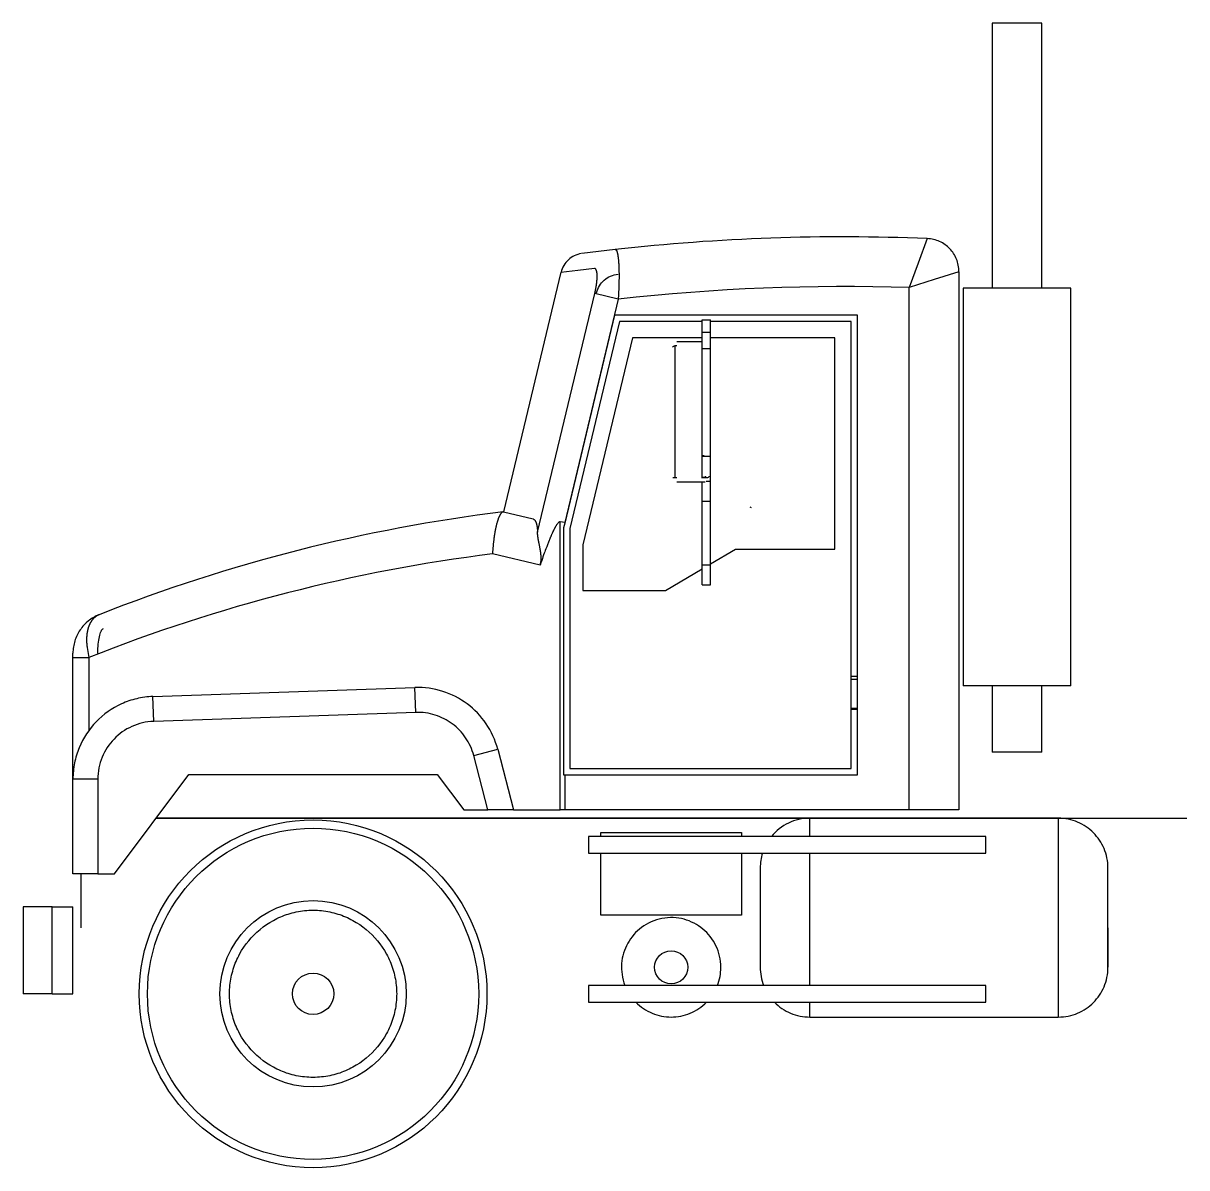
# Model space of a CAD drawing. Extents: x -150 to -9, y -41 to 97.
import ezdxf

# ---------------------------------------------------------------- set-up
doc = ezdxf.new("R2010")
doc.units = 0
doc.layers.add('DV1_DEFAULT', color=7, linetype='CONTINUOUS')
doc.layers.add('MACK_GRANITE_265', color=7, linetype='CONTINUOUS')

# ---------------------------------------------------------------- blocks, each defined once
blk = doc.blocks.new('GROUP1')
at = {"layer": 'MACK_GRANITE_265', "color": 7, "linetype": 'CONTINUOUS'}
for points in [[(-32.642, 97.0326), (-32.642, 65.0326)], [(-26.642, 65.0326), (-26.642, 97.0326)], [(-84.7001, 66.9721), (-91.6416, 38.0326)], [(-36.642, 67.0359), (-36.642, 2.0326)], [(-42.642, 2.0326), (-42.642, 65.1074)], [(-36.142, 65.0326), (-36.142, 17.0326)], [(-23.142, 17.0326), (-23.142, 65.0326)], [(-78.2333, 61.7826), (-84.2569, 36.6842)], [(-77.642, 61.0326), (-83.642, 36.0326)], [(-48.892, 61.7826), (-78.2333, 61.7826)], [(-67.642, 61.0326), (-77.642, 61.0326)], [(-67.642, 61.2359), (-66.642, 61.2359)], [(-67.642, 59.7359), (-67.642, 61.2359)], [(-66.642, 59.7359), (-66.642, 61.2359)], [(-49.642, 61.0326), (-66.642, 61.0326)], [(-49.642, 7.0326), (-49.642, 61.0326)], [(-48.892, 6.2826), (-48.892, 61.7826)], [(-76.0652, 59.0326), (-82.0652, 34.0326)], [(-67.642, 59.0326), (-76.0652, 59.0326)], [(-67.642, 59.7359), (-66.642, 59.7359)], [(-67.642, 57.7409), (-67.642, 59.7359)], [(-66.642, 57.7409), (-66.642, 59.7359)], [(-51.642, 59.0326), (-66.642, 59.0326)], [(-51.642, 33.5326), (-51.642, 59.0326)], [(-67.642, 58.6228), (-67.7472, 58.6228)], [(-67.642, 57.7409), (-66.642, 57.7409)], [(-67.642, 44.7409), (-67.642, 57.7409)], [(-66.642, 44.7409), (-66.642, 57.7409)], [(-67.642, 44.7409), (-66.642, 44.7409)], [(-67.642, 42.1129), (-67.642, 44.7409)], [(-66.642, 41.7409), (-66.642, 44.7409)], [(-67.294, 41.6228), (-67.7472, 41.6228)], [(-67.642, 39.3264), (-67.642, 41.6228)], [(-67.086, 42.1228), (-67.5359, 42.1228)], [(-67.1577, 41.7409), (-66.642, 41.7409)], [(-67.0827, 42.122), (-67.086, 42.1228)], [(-66.642, 39.3264), (-66.642, 41.7409)], [(-91.6416, 38.0326), (-88.0722, 37.1764)], [(-67.642, 39.3264), (-66.642, 39.3264)], [(-67.642, 31.6503), (-67.642, 39.3264)], [(-66.642, 31.6503), (-66.642, 39.3264)], [(-83.642, 36.0326), (-83.642, 7.0326)], [(-82.0652, 34.0326), (-82.0652, 28.5326)], [(-87.2241, 31.6006), (-92.9718, 32.958)], [(-66.642, 31.7518), (-63.642, 33.5326)], [(-63.642, 33.5326), (-51.642, 33.5326)], [(-72.0652, 28.5326), (-67.642, 31.1582)], [(-67.642, 31.6503), (-66.642, 31.6503)], [(-67.642, 29.2359), (-67.642, 31.6503)], [(-66.642, 29.2359), (-66.642, 31.6503)], [(-82.0652, 28.5326), (-72.0652, 28.5326)], [(-67.642, 29.2359), (-66.642, 29.2359)], [(-49.642, 18.1826), (-48.892, 18.1826)], [(-48.892, 17.8076), (-49.6416, 17.8076)], [(-32.642, 17.0326), (-32.642, 9.0326)], [(-26.642, 9.0326), (-26.642, 17.0326)], [(-133.9842, 15.7309), (-102.3542, 16.815)], [(-133.8814, 12.7327), (-133.9842, 15.7309)], [(-102.2515, 13.8168), (-102.3542, 16.815)], [(-48.892, 14.1826), (-49.642, 14.1826)], [(-49.6416, 14.3076), (-48.892, 14.3076)], [(-102.2515, 13.8168), (-133.8814, 12.7327)], [(-95.2409, 8.5976), (-92.3392, 9.359)], [(-93.5182, 2.0326), (-95.2409, 8.5976)], [(-92.3392, 9.359), (-90.4166, 2.0326)], [(-83.642, 7.0326), (-49.642, 7.0326)], [(-140.6416, 5.7368), (-143.6416, 5.7368)], [(-143.6416, -5.6674), (-143.6416, 5.7368)], [(-140.6416, 5.7368), (-140.6416, -5.6674)], [(-138.6416, -5.6674), (-129.6416, 6.3326)], [(-129.6416, 6.3326), (-99.6416, 6.3326)], [(-99.6416, 6.3326), (-96.4166, 2.0326)], [(-84.2569, 6.2826), (-48.892, 6.2826)], [(-96.4166, 2.0326), (-93.5182, 2.0326)], [(-90.4166, 2.0326), (-93.5182, 2.0326)], [(-36.642, 2.0326), (-42.642, 2.0326)], [(-54.642, 1.0326), (-133.6166, 1.0326)], [(-24.642, 1.0326), (-54.642, 1.0326)], [(-54.642, -1.1674), (-54.642, 1.0326)], [(-24.642, 1.0326), (-24.642, -22.9674)], [(-33.3916, -1.1674), (-81.3916, -1.1674)], [(-81.3916, -1.1674), (-81.3916, -3.1674)], [(-33.3916, -3.1674), (-33.3916, -1.1674)], [(-81.3916, -3.1674), (-33.3916, -3.1674)], [(-54.642, -19.1674), (-54.642, -3.1674)], [(-60.642, -4.9674), (-60.642, -16.9674)], [(-18.642, -16.9674), (-18.642, -4.9674)], [(-140.6416, -5.6674), (-143.6416, -5.6674)], [(-142.6416, -12.2174), (-142.6416, -5.6674)], [(-140.6416, -5.6674), (-138.6416, -5.6674)], [(-149.6416, -9.6674), (-149.6416, -20.1674)], [(-18.6416, -12.2174), (-18.6416, -16.9674)], [(-33.3916, -19.1674), (-81.3916, -19.1674)], [(-81.3916, -19.1674), (-81.3916, -21.1674)], [(-33.3916, -21.1674), (-33.3916, -19.1674)], [(-81.3916, -21.1674), (-33.3916, -21.1674)], [(-54.642, -22.9674), (-54.642, -21.1674)], [(-54.642, -22.9674), (-24.642, -22.9674)], [(-24.642, -22.9674), (-24.6416, -22.9674)]]:
    blk.add_lwpolyline(points, dxfattribs=at)
blk = doc.blocks.new('GROUP2')
at = {"layer": 'MACK_GRANITE_265', "color": 7, "linetype": 'CONTINUOUS'}
for points in [[(-26.642, 97.0326), (-32.642, 97.0326)], [(-23.142, 65.0326), (-36.142, 65.0326)], [(-87.5353, 35.5691), (-80.6223, 64.3896)], [(-77.7939, 63.7112), (-84.2569, 36.7666)], [(-77.7939, 63.7112), (-80.6223, 64.3896)], [(-70.9168, 42.1228), (-70.9168, 58.1228)], [(-70.7055, 58.6228), (-67.7472, 58.6228)], [(-67.5359, 42.2518), (-67.5359, 42.1228)], [(-67.7472, 41.6228), (-70.7055, 41.6228)], [(-91.6812, 38.0277), (-91.6416, 38.0326)], [(-84.8112, 2.0326), (-84.8112, 36.8322)], [(-84.2569, 36.7666), (-84.8112, 36.8322)], [(-84.2569, 36.6842), (-84.392, 36.1213)], [(-84.2569, 36.7666), (-84.2569, 36.6842)], [(-84.392, 36.1213), (-84.392, 6.2826)], [(-141.9277, 21.6417), (-141.7231, 20.4508)], [(-143.6416, 20.4508), (-143.6416, 20.96)], [(-143.6416, 20.4508), (-141.7231, 20.4508)], [(-143.6416, 5.7368), (-143.6416, 20.4508)], [(-141.7231, 20.4508), (-141.7231, 11.6266)], [(-23.142, 17.0326), (-36.142, 17.0326)], [(-26.642, 9.0326), (-32.642, 9.0326)], [(-84.392, 6.2826), (-84.2569, 6.2826)], [(-84.2569, 6.2826), (-84.2569, 2.0326)], [(-90.4166, 2.0326), (-84.8112, 2.0326)], [(-84.2569, 2.0326), (-84.8112, 2.0326)], [(-42.642, 2.0326), (-84.2569, 2.0326)], [(-79.8916, -1.1674), (-79.8916, -0.6674)], [(-79.8916, -0.6674), (-62.8916, -0.6674)], [(-62.8916, -0.6674), (-62.8916, -1.1674)], [(-79.8916, -10.6674), (-79.8916, -3.1674)], [(-62.8916, -3.1674), (-62.8916, -10.6674)], [(-146.1416, -9.6674), (-149.6416, -9.6674)], [(-146.1416, -9.6674), (-143.6416, -9.6674)], [(-146.1416, -20.1674), (-146.1416, -9.6674)], [(-143.6416, -20.1674), (-143.6416, -9.6674)], [(-62.8916, -10.6674), (-79.8916, -10.6674)], [(-146.1416, -20.1674), (-149.6416, -20.1674)], [(-146.1416, -20.1674), (-143.6416, -20.1674)]]:
    blk.add_lwpolyline(points, dxfattribs=at)
blk = doc.blocks.new('GROUP3')
at = {"layer": 'MACK_GRANITE_265', "color": 7, "linetype": 'CONTINUOUS'}
for points in [[(-40.4807, 71.0326), (-41.6592, 71.0783), (-42.8378, 71.1183), (-44.0166, 71.1528), (-45.1953, 71.1816), (-46.3742, 71.2048), (-47.553, 71.2223), (-48.7319, 71.2343), (-49.9108, 71.2406), (-51.0896, 71.2414), (-52.2684, 71.2365), (-53.4471, 71.2259), (-54.6257, 71.2098), (-55.8042, 71.1881), (-56.9825, 71.1607), (-58.1607, 71.1277), (-59.3387, 71.0892), (-60.5165, 71.045), (-61.6942, 70.9952), (-62.8715, 70.9397), (-64.0486, 70.8787), (-65.2255, 70.8121), (-66.402, 70.7398), (-67.5782, 70.662), (-68.7541, 70.5785), (-69.9296, 70.4895), (-71.1047, 70.3948), (-72.2794, 70.2945), (-73.4537, 70.1887), (-74.6276, 70.0772), (-75.801, 69.9601), (-76.9739, 69.8374), (-78.1463, 69.7091)], [(-40.4807, 71.0328), (-41.5701, 68.0734), (-42.6419, 65.1076)], [(-36.642, 67.0359), (-36.6468, 67.2359), (-36.6613, 67.4335), (-36.6853, 67.6284), (-36.7185, 67.8204), (-36.7608, 68.0091), (-36.8118, 68.1945), (-36.8715, 68.3761), (-36.9395, 68.5539), (-37.0156, 68.7276), (-37.0996, 68.8969), (-37.1913, 69.0615), (-37.2904, 69.2213), (-37.3966, 69.3761), (-37.5099, 69.5255), (-37.6299, 69.6693), (-37.7565, 69.8073), (-37.8893, 69.9393), (-38.0282, 70.065), (-38.1729, 70.1842), (-38.3232, 70.2967), (-38.4789, 70.4021), (-38.6397, 70.5004), (-38.8055, 70.5911), (-38.9759, 70.6742), (-39.1508, 70.7493), (-39.3299, 70.8162), (-39.5131, 70.8747), (-39.7, 70.9245), (-39.8904, 70.9655), (-40.0842, 70.9973), (-40.281, 71.0198), (-40.4807, 71.0326)], [(-82.2466, 69.219), (-82.4682, 69.1766), (-82.6838, 69.1182), (-82.8927, 69.0445), (-83.0942, 68.956), (-83.2876, 68.8534), (-83.4723, 68.7373), (-83.6476, 68.6083), (-83.8128, 68.467), (-83.9673, 68.314), (-84.1104, 68.15), (-84.2414, 67.9756), (-84.3597, 67.7913), (-84.4645, 67.5979), (-84.5553, 67.3958), (-84.6313, 67.1858), (-84.692, 66.9685)], [(-78.1463, 69.7091), (-80.1566, 69.4785), (-82.1647, 69.23)], [(-78.1463, 69.7091), (-78.1346, 69.7097), (-78.123, 69.7087), (-78.1115, 69.7062), (-78.1001, 69.7021), (-78.0888, 69.6966), (-78.0777, 69.6895), (-78.0667, 69.6809), (-78.0557, 69.6708), (-78.0449, 69.6592), (-78.0343, 69.646), (-78.0237, 69.6314), (-78.0132, 69.6153), (-78.0029, 69.5977), (-77.9927, 69.5786), (-77.9826, 69.5579), (-77.9726, 69.5358), (-77.9627, 69.5121), (-77.953, 69.4869), (-77.9434, 69.4601), (-77.9339, 69.4318), (-77.9245, 69.402), (-77.9153, 69.3707), (-77.9062, 69.3379), (-77.8974, 69.3037), (-77.8886, 69.2682), (-77.8801, 69.2313), (-77.8718, 69.1931), (-77.8636, 69.1535), (-77.8556, 69.1125), (-77.8477, 69.0702), (-77.8401, 69.0265), (-77.8326, 68.9815), (-77.8253, 68.9351), (-77.8181, 68.8873), (-77.8112, 68.8382), (-77.8044, 68.7877), (-77.7978, 68.7358), (-77.7913, 68.6826), (-77.785, 68.6279), (-77.779, 68.5718), (-77.773, 68.5144), (-77.7673, 68.4557), (-77.7618, 68.3959), (-77.7565, 68.3348), (-77.7514, 68.2727), (-77.7466, 68.2095), (-77.7419, 68.1453), (-77.7374, 68.08), (-77.7332, 68.0136), (-77.7291, 67.9463), (-77.7253, 67.8779), (-77.7217, 67.8085), (-77.7183, 67.738), (-77.7151, 67.6665), (-77.7121, 67.594), (-77.7093, 67.5204), (-77.7067, 67.4457), (-77.7044, 67.3701), (-77.7022, 67.2934), (-77.7003, 67.2156), (-77.6986, 67.1368), (-77.6971, 67.0569), (-77.6958, 66.9761), (-77.6947, 66.8946), (-77.6939, 66.8123), (-77.6933, 66.7294), (-77.6929, 66.6459), (-77.6927, 66.5618), (-77.6928, 66.4772), (-77.693, 66.3919), (-77.6935, 66.306), (-77.6942, 66.2196), (-77.6951, 66.1325), (-77.6962, 66.0449), (-77.6976, 65.9567), (-77.6992, 65.8678), (-77.7009, 65.7784), (-77.7029, 65.6884), (-77.7052, 65.5977), (-77.7076, 65.5065), (-77.7103, 65.4147), (-77.7131, 65.3222), (-77.7162, 65.2292), (-77.7196, 65.1358), (-77.7231, 65.042), (-77.7268, 64.948), (-77.7308, 64.8539), (-77.7349, 64.7596), (-77.7393, 64.6652), (-77.7438, 64.5705), (-77.7486, 64.4757), (-77.7535, 64.3808), (-77.7587, 64.2856), (-77.764, 64.1903), (-77.7696, 64.0949), (-77.7754, 63.9992), (-77.7813, 63.9034), (-77.7875, 63.8074), (-77.7939, 63.7112)], [(-80.658, 67.4094), (-82.6823, 67.1904), (-84.7045, 66.9536)], [(-80.6223, 64.3896), (-80.6109, 64.4376), (-80.5997, 64.4856), (-80.5887, 64.5334), (-80.5779, 64.5812), (-80.5673, 64.6289), (-80.5569, 64.6765), (-80.5467, 64.724), (-80.5368, 64.7715), (-80.527, 64.8189), (-80.5175, 64.8662), (-80.5081, 64.9134), (-80.499, 64.9605), (-80.4901, 65.0076), (-80.4814, 65.0546), (-80.4729, 65.1015), (-80.4646, 65.1483), (-80.4566, 65.1951), (-80.4487, 65.2418), (-80.4411, 65.2883), (-80.4337, 65.3348), (-80.4265, 65.3812), (-80.4196, 65.4274), (-80.4129, 65.4732), (-80.4065, 65.5187), (-80.4003, 65.5638), (-80.3944, 65.6086), (-80.3888, 65.653), (-80.3835, 65.6971), (-80.3783, 65.7408), (-80.3735, 65.7842), (-80.3689, 65.8272), (-80.3646, 65.8699), (-80.3605, 65.9122), (-80.3567, 65.9542), (-80.3532, 65.9958), (-80.3499, 66.0371), (-80.3469, 66.078), (-80.3441, 66.1185), (-80.3416, 66.1587), (-80.3394, 66.1986), (-80.3375, 66.2381), (-80.3358, 66.2771), (-80.3344, 66.3157), (-80.3333, 66.3536), (-80.3324, 66.391), (-80.3318, 66.4277), (-80.3316, 66.4638), (-80.3315, 66.4994), (-80.3318, 66.5343), (-80.3323, 66.5686), (-80.3331, 66.6024), (-80.3342, 66.6355), (-80.3355, 66.6681), (-80.3371, 66.7), (-80.339, 66.7314), (-80.3411, 66.7622), (-80.3435, 66.7923), (-80.3462, 66.8219), (-80.3492, 66.8509), (-80.3524, 66.8792), (-80.3559, 66.907), (-80.3596, 66.9341), (-80.3637, 66.9605), (-80.3679, 66.9861), (-80.3725, 67.0109), (-80.3772, 67.035), (-80.3822, 67.0584), (-80.3875, 67.081), (-80.3929, 67.1028), (-80.3987, 67.124), (-80.4046, 67.1443), (-80.4108, 67.164), (-80.4172, 67.1829), (-80.4239, 67.201), (-80.4308, 67.2185), (-80.4379, 67.2352), (-80.4453, 67.2512), (-80.4529, 67.2664), (-80.4607, 67.2809), (-80.4687, 67.2947), (-80.477, 67.3077), (-80.4855, 67.3199), (-80.4942, 67.3314), (-80.5031, 67.3421), (-80.5122, 67.3519), (-80.5215, 67.361), (-80.5309, 67.3693), (-80.5405, 67.3768), (-80.5503, 67.3836), (-80.5603, 67.3896), (-80.5704, 67.3948), (-80.5808, 67.3993), (-80.5913, 67.403), (-80.602, 67.406), (-80.6128, 67.4082), (-80.6239, 67.4096), (-80.6351, 67.4103), (-80.6465, 67.4102), (-80.6581, 67.4093)], [(-80.4097, 64.4943), (-80.3449, 64.7189), (-80.264, 64.9349), (-80.1675, 65.1416), (-80.0561, 65.3386), (-79.9306, 65.5252), (-79.7915, 65.7008), (-79.6396, 65.865), (-79.4756, 66.017), (-79.3001, 66.1563), (-79.1137, 66.2824), (-78.9172, 66.3947), (-78.7112, 66.4926), (-78.4964, 66.5755), (-78.2735, 66.6428), (-78.0431, 66.694), (-77.8059, 66.7285)], [(-36.6413, 67.0361), (-39.6422, 66.0747), (-42.6413, 65.1076)], [(-42.642, 65.1074), (-44.8425, 65.1705), (-47.0432, 65.2136), (-49.2439, 65.2366), (-51.4445, 65.2395), (-53.645, 65.2224), (-55.845, 65.1852), (-58.0445, 65.1279), (-60.2434, 65.0506), (-62.4414, 64.9533), (-64.6386, 64.8359), (-66.8346, 64.6985), (-69.0295, 64.5411), (-71.2229, 64.3636), (-73.4149, 64.1662), (-75.6053, 63.9487), (-77.7938, 63.7112)], [(-71.2055, 57.912), (-71.2028, 57.9334), (-71.1951, 57.9543), (-71.1826, 57.9744), (-71.1656, 57.9938), (-71.1192, 58.0296), (-71.0579, 58.0608), (-70.9838, 58.0867), (-70.899, 58.1062), (-70.8054, 58.1185), (-70.7053, 58.1228)], [(-67.7471, 58.1228), (-67.6877, 58.1214), (-67.6293, 58.1169)], [(-67.4208, 44.8047), (-67.4964, 44.7942), (-67.5726, 44.7846)], [(-67.2472, 42.334), (-67.2498, 42.3125), (-67.2575, 42.2917), (-67.2699, 42.2715), (-67.2868, 42.2521), (-67.3332, 42.2163), (-67.3945, 42.185), (-67.4686, 42.1591), (-67.5535, 42.1395), (-67.647, 42.1272), (-67.7472, 42.1228)], [(-66.794, 42.3333), (-66.7968, 42.3119), (-66.8046, 42.291), (-66.8171, 42.2709), (-66.8342, 42.2516), (-66.8806, 42.2159), (-66.9419, 42.1847), (-67.0159, 42.1589), (-67.1006, 42.1395), (-67.194, 42.1271), (-67.294, 42.1228)], [(-70.7057, 42.1228), (-70.8059, 42.1228), (-70.8995, 42.1228), (-70.9844, 42.1228), (-71.0585, 42.1228), (-71.1197, 42.1228), (-71.166, 42.1228), (-71.1829, 42.1228), (-71.1953, 42.1228), (-71.2029, 42.1228), (-71.2055, 42.1228), (-71.2055, 42.1228), (-71.2055, 42.1228)], [(-91.6811, 38.0277), (-93.248, 37.829), (-94.813, 37.6179), (-96.3759, 37.3944), (-97.9366, 37.1586), (-99.4952, 36.9104), (-101.0514, 36.6499), (-102.6053, 36.3771), (-104.1568, 36.092), (-105.7058, 35.7946), (-107.2522, 35.485), (-108.796, 35.1631), (-110.3371, 34.8291), (-111.8753, 34.4828), (-113.4107, 34.1244), (-114.9432, 33.7538), (-116.4726, 33.3711), (-117.999, 32.9762), (-119.5222, 32.5693), (-121.0422, 32.1502), (-122.5589, 31.7191), (-124.0722, 31.276), (-125.582, 30.8208), (-127.0883, 30.3537), (-128.5911, 29.8745), (-130.0901, 29.3834), (-131.5854, 28.8803), (-133.077, 28.3653), (-134.5646, 27.8384), (-136.0482, 27.2996), (-137.5278, 26.7489), (-139.0034, 26.1863), (-140.4747, 25.6119)], [(-91.6812, 38.0277), (-91.6979, 38.025), (-91.7147, 38.0211), (-91.7315, 38.0159), (-91.7484, 38.0094), (-91.7652, 38.0017), (-91.782, 37.9928), (-91.7989, 37.9826), (-91.8158, 37.9712), (-91.8327, 37.9586), (-91.8496, 37.9448), (-91.8665, 37.9297), (-91.8835, 37.9135), (-91.9004, 37.896), (-91.9174, 37.8773), (-91.9344, 37.8574), (-91.9514, 37.8363), (-91.9684, 37.814), (-91.9854, 37.7904), (-92.0025, 37.7656), (-92.0195, 37.7395), (-92.0366, 37.7122), (-92.0536, 37.6837), (-92.0706, 37.6541), (-92.0875, 37.6233), (-92.1044, 37.5915), (-92.1211, 37.5586), (-92.1378, 37.5246), (-92.1544, 37.4896), (-92.1709, 37.4535), (-92.1874, 37.4164), (-92.2038, 37.3781), (-92.2201, 37.3388), (-92.2363, 37.2985), (-92.2525, 37.2571), (-92.2685, 37.2146), (-92.2845, 37.1711), (-92.3005, 37.1265), (-92.3163, 37.0808), (-92.3321, 37.0341), (-92.3478, 36.9862), (-92.3635, 36.9374), (-92.379, 36.8875), (-92.3944, 36.8366), (-92.4097, 36.7847), (-92.4249, 36.7321), (-92.4399, 36.6786), (-92.4547, 36.6244), (-92.4694, 36.5693), (-92.4839, 36.5134), (-92.4983, 36.4568), (-92.5125, 36.3994), (-92.5265, 36.3411), (-92.5404, 36.2821), (-92.5542, 36.2224), (-92.5678, 36.1618), (-92.5812, 36.1004), (-92.5945, 36.0383), (-92.6077, 35.9754), (-92.6206, 35.9116), (-92.6335, 35.8471), (-92.6461, 35.7818), (-92.6586, 35.7157), (-92.671, 35.6488), (-92.6832, 35.5813), (-92.6952, 35.513), (-92.707, 35.4442), (-92.7185, 35.375), (-92.7299, 35.3053), (-92.741, 35.2352), (-92.7519, 35.1647), (-92.7626, 35.0938), (-92.7731, 35.0224), (-92.7834, 34.9506), (-92.7934, 34.8783), (-92.8033, 34.8056), (-92.8129, 34.7325), (-92.8223, 34.659), (-92.8315, 34.585), (-92.8405, 34.5106), (-92.8493, 34.4357), (-92.8578, 34.3604), (-92.8662, 34.2846), (-92.8743, 34.2083), (-92.8822, 34.1317), (-92.8899, 34.0546), (-92.8974, 33.9773), (-92.9046, 33.8996), (-92.9116, 33.8218), (-92.9183, 33.7439), (-92.9247, 33.6659), (-92.931, 33.5877), (-92.9369, 33.5095), (-92.9427, 33.431), (-92.9481, 33.3525), (-92.9534, 33.2738), (-92.9583, 33.1951), (-92.9631, 33.1161), (-92.9676, 33.037), (-92.9718, 32.958)], [(-61.7039, 38.5169), (-61.7746, 38.5584), (-61.8447, 38.6038)], [(-88.0722, 37.1764), (-88.054, 37.1714), (-88.036, 37.1652), (-88.0184, 37.1579), (-88.001, 37.1493), (-87.9924, 37.1446), (-87.9839, 37.1396), (-87.9755, 37.1343), (-87.9671, 37.1288), (-87.9588, 37.1229), (-87.9506, 37.1167), (-87.9424, 37.1103), (-87.9343, 37.1036), (-87.9263, 37.0965), (-87.9183, 37.0892), (-87.9104, 37.0816), (-87.9026, 37.0738), (-87.8948, 37.0656), (-87.8871, 37.0571), (-87.8795, 37.0484), (-87.872, 37.0394), (-87.8645, 37.03), (-87.8571, 37.0204), (-87.8497, 37.0105), (-87.8425, 37.0004), (-87.8353, 36.9899), (-87.8281, 36.9792), (-87.8211, 36.9681), (-87.8141, 36.9568), (-87.8071, 36.9452), (-87.8003, 36.9332), (-87.7935, 36.921), (-87.7868, 36.9085), (-87.7801, 36.8958), (-87.7736, 36.8827), (-87.7671, 36.8693), (-87.7606, 36.8556), (-87.7543, 36.8417), (-87.748, 36.8274), (-87.7418, 36.8128), (-87.7357, 36.798), (-87.7296, 36.7828), (-87.7236, 36.7674), (-87.7177, 36.7516), (-87.7118, 36.7355), (-87.7061, 36.7192), (-87.7004, 36.7026), (-87.6949, 36.6858), (-87.6894, 36.6687), (-87.684, 36.6513), (-87.6787, 36.6337), (-87.6735, 36.6158), (-87.6684, 36.5977), (-87.6633, 36.5793), (-87.6584, 36.5606), (-87.6535, 36.5417), (-87.6488, 36.5225), (-87.6441, 36.503), (-87.6395, 36.4833), (-87.635, 36.4634), (-87.6306, 36.4432), (-87.6263, 36.4227), (-87.6221, 36.4019), (-87.6179, 36.3809), (-87.6139, 36.3597), (-87.6099, 36.3382), (-87.606, 36.3164), (-87.6023, 36.2943), (-87.5986, 36.272), (-87.595, 36.2495), (-87.5915, 36.2266), (-87.5881, 36.2036), (-87.5848, 36.1802), (-87.5816, 36.1566), (-87.5784, 36.1327), (-87.5754, 36.1086), (-87.5724, 36.0842), (-87.5696, 36.0595), (-87.5669, 36.0345), (-87.5642, 36.0093), (-87.5616, 35.9838), (-87.5592, 35.9581), (-87.5568, 35.932), (-87.5546, 35.9057), (-87.5524, 35.8791), (-87.5503, 35.8523), (-87.5484, 35.8251), (-87.5465, 35.7977), (-87.5447, 35.77), (-87.5431, 35.742), (-87.5415, 35.7138), (-87.54, 35.6852), (-87.5387, 35.6565), (-87.5375, 35.6276), (-87.5363, 35.5984), (-87.5353, 35.5691)], [(-84.8112, 36.8322), (-84.8698, 36.8267), (-84.924, 36.8033), (-84.973, 36.7698), (-85.0175, 36.7312), (-85.0588, 36.6891), (-85.0978, 36.6445), (-85.1349, 36.5982), (-85.1702, 36.5509), (-85.2042, 36.5027), (-85.237, 36.4538), (-85.2689, 36.4043), (-85.2999, 36.3543), (-85.3302, 36.3038), (-85.3599, 36.253), (-85.389, 36.2017), (-85.4175, 36.1502), (-85.4456, 36.0983), (-85.4733, 36.0462), (-85.5005, 35.9939), (-85.5275, 35.9413), (-85.5541, 35.8886), (-85.5804, 35.8356), (-85.6063, 35.7825), (-85.632, 35.7293), (-85.6575, 35.676), (-85.6826, 35.6226), (-85.7076, 35.569), (-85.7323, 35.5154), (-85.7568, 35.4617), (-85.781, 35.408), (-85.8051, 35.3541), (-85.8291, 35.3002), (-85.8528, 35.2461), (-85.8764, 35.1921), (-85.8998, 35.1379), (-85.9231, 35.0837), (-85.9462, 35.0295), (-85.9692, 34.9751), (-85.9921, 34.9208), (-86.0148, 34.8663), (-86.0375, 34.8119), (-86.06, 34.7573), (-86.0823, 34.7028), (-86.1046, 34.6481), (-86.1268, 34.5935), (-86.1488, 34.5388), (-86.1708, 34.484), (-86.2144, 34.3744), (-86.2577, 34.2646), (-86.3007, 34.1547), (-86.3433, 34.0447), (-86.3856, 33.9345), (-86.4277, 33.8243), (-86.4694, 33.7139), (-86.5316, 33.5481), (-86.5932, 33.3821), (-86.6543, 33.2158), (-86.715, 33.0494), (-86.7951, 32.8273), (-86.8746, 32.6048), (-86.9533, 32.382), (-87.0314, 32.159), (-87.1282, 31.88), (-87.2241, 31.6006)], [(-87.2241, 31.6006), (-87.2096, 31.6443), (-87.196, 31.6881), (-87.1833, 31.7321), (-87.1715, 31.7761), (-87.1605, 31.8204), (-87.1504, 31.8647), (-87.1411, 31.9092), (-87.1328, 31.9538), (-87.1252, 31.9986), (-87.1186, 32.0435), (-87.1127, 32.0885), (-87.1076, 32.1336), (-87.1033, 32.1789), (-87.0998, 32.2242), (-87.097, 32.2697), (-87.095, 32.3153), (-87.0936, 32.3608), (-87.093, 32.4062), (-87.0929, 32.4513), (-87.0935, 32.4963), (-87.0946, 32.5411), (-87.0963, 32.5858), (-87.0985, 32.6303), (-87.1011, 32.6746), (-87.1042, 32.7188), (-87.1077, 32.7629), (-87.1116, 32.8068), (-87.1159, 32.8506), (-87.1205, 32.8943), (-87.1255, 32.9378), (-87.1307, 32.9812), (-87.1362, 33.0245), (-87.142, 33.0677), (-87.148, 33.1108), (-87.1543, 33.1537), (-87.1607, 33.1966), (-87.1674, 33.2393), (-87.1742, 33.2819), (-87.1812, 33.3245), (-87.1883, 33.3669), (-87.1955, 33.4091), (-87.2029, 33.4511), (-87.2103, 33.4929), (-87.2178, 33.5346), (-87.2254, 33.576), (-87.2331, 33.6173), (-87.2485, 33.6994), (-87.2718, 33.8211), (-87.3485, 34.2163), (-87.3705, 34.3318), (-87.3848, 34.408), (-87.3918, 34.4459), (-87.3987, 34.4836), (-87.4055, 34.5212), (-87.4122, 34.5587), (-87.4188, 34.596), (-87.4253, 34.6331), (-87.4316, 34.6701), (-87.4379, 34.7069), (-87.4439, 34.7436), (-87.4499, 34.7801), (-87.4557, 34.8165), (-87.4613, 34.8527), (-87.4668, 34.8888), (-87.4722, 34.9247), (-87.4774, 34.9604), (-87.4824, 34.996), (-87.4872, 35.0315), (-87.4918, 35.0668), (-87.4963, 35.1019), (-87.5005, 35.1368), (-87.5046, 35.1715), (-87.5085, 35.206), (-87.5121, 35.2402), (-87.5155, 35.2742), (-87.5187, 35.308), (-87.5216, 35.3415), (-87.5243, 35.3747), (-87.5268, 35.4077), (-87.529, 35.4405), (-87.531, 35.473), (-87.5327, 35.5053), (-87.5341, 35.5373), (-87.5353, 35.5691)], [(-92.9717, 32.958), (-94.5376, 32.7557), (-96.1014, 32.541), (-97.6632, 32.3141), (-99.2228, 32.0748), (-100.7802, 31.8232), (-102.3353, 31.5593), (-103.888, 31.2832), (-105.4383, 30.9948), (-106.986, 30.6942), (-108.5312, 30.3814), (-110.0737, 30.0564), (-111.6135, 29.7193), (-113.1504, 29.37), (-114.6845, 29.0086), (-116.2157, 28.6351), (-117.7438, 28.2495), (-119.2688, 27.8518), (-120.7906, 27.4421), (-122.3092, 27.0203), (-123.8245, 26.5865), (-125.3364, 26.1408), (-126.8449, 25.683), (-128.3498, 25.2133), (-129.8511, 24.7316), (-131.3487, 24.2381), (-132.8426, 23.7326), (-134.3327, 23.2152), (-135.8188, 22.686), (-137.301, 22.1449), (-138.7792, 21.592), (-140.2532, 21.0273), (-141.7231, 20.4508)], [(-140.4747, 25.6119), (-140.652, 25.5383), (-140.8253, 25.4584), (-140.9946, 25.3724), (-141.1597, 25.2805), (-141.3205, 25.1828), (-141.4769, 25.0795), (-141.6289, 24.9708), (-141.7762, 24.8568), (-142.0566, 24.6137), (-142.3172, 24.3513), (-142.4398, 24.2134), (-142.5572, 24.0711), (-142.6691, 23.9247), (-142.7756, 23.7744), (-142.8765, 23.6202), (-142.9716, 23.4623), (-143.061, 23.301), (-143.1443, 23.1364), (-143.2217, 22.9685), (-143.2929, 22.7977), (-143.3578, 22.624), (-143.4163, 22.4477), (-143.4684, 22.2688), (-143.5138, 22.0876), (-143.5525, 21.9042), (-143.5844, 21.7188), (-143.6094, 21.5315), (-143.6273, 21.3425), (-143.6381, 21.152), (-143.6416, 20.96)], [(-140.4747, 25.6119), (-140.5083, 25.5983), (-140.5416, 25.584), (-140.5746, 25.5691), (-140.6073, 25.5535), (-140.6397, 25.5373), (-140.6718, 25.5204), (-140.7036, 25.5029), (-140.7351, 25.4847), (-140.7664, 25.4659), (-140.7973, 25.4464), (-140.8279, 25.4263), (-140.8583, 25.4055), (-140.8883, 25.3841), (-140.918, 25.3621), (-140.9475, 25.3393), (-140.9766, 25.316), (-141.0054, 25.292), (-141.0339, 25.2674), (-141.0619, 25.2422), (-141.0896, 25.2164), (-141.1169, 25.1901), (-141.1438, 25.1632), (-141.1703, 25.1357), (-141.1964, 25.1077), (-141.2222, 25.0791), (-141.2476, 25.0499), (-141.2726, 25.0201), (-141.2973, 24.9898), (-141.3215, 24.9589), (-141.3454, 24.9274), (-141.3689, 24.8954), (-141.3921, 24.8628), (-141.4148, 24.8296), (-141.4372, 24.7959), (-141.4592, 24.7616), (-141.4808, 24.7267), (-141.502, 24.6912), (-141.5229, 24.6551), (-141.5434, 24.6185), (-141.5634, 24.5813), (-141.5831, 24.5435), (-141.6024, 24.5051), (-141.6213, 24.4662), (-141.6398, 24.4266), (-141.6579, 24.3865), (-141.6756, 24.3459), (-141.6927, 24.3049), (-141.7094, 24.2634), (-141.7256, 24.2215), (-141.7414, 24.1792), (-141.7567, 24.1364), (-141.7715, 24.0932), (-141.7859, 24.0496), (-141.7998, 24.0055), (-141.8133, 23.961), (-141.8263, 23.9161), (-141.8388, 23.8707), (-141.8509, 23.8249), (-141.8625, 23.7787), (-141.8737, 23.732), (-141.8844, 23.6849), (-141.8946, 23.6373), (-141.9044, 23.5894), (-141.9136, 23.5409), (-141.9225, 23.4921), (-141.9308, 23.4428), (-141.9387, 23.393), (-141.9461, 23.3428), (-141.953, 23.2922), (-141.9595, 23.2411), (-141.9654, 23.1895), (-141.9709, 23.1375), (-141.9758, 23.0852), (-141.9803, 23.0327), (-141.9842, 22.9799), (-141.9877, 22.9269), (-141.9906, 22.8737), (-141.993, 22.8202), (-141.995, 22.7665), (-141.9964, 22.7125), (-141.9973, 22.6583), (-141.9977, 22.6039), (-141.9976, 22.5492), (-141.9971, 22.4943), (-141.996, 22.4391), (-141.9944, 22.3837), (-141.9923, 22.3281), (-141.9897, 22.2722), (-141.9866, 22.2161), (-141.9831, 22.1598), (-141.979, 22.1032), (-141.9744, 22.0464), (-141.9692, 21.9893), (-141.9636, 21.932), (-141.9575, 21.8744), (-141.9508, 21.8166), (-141.9436, 21.7586), (-141.9359, 21.7003), (-141.9277, 21.6417)], [(-140.6416, 20.9742), (-140.638, 21.2554), (-140.6281, 21.5297), (-140.612, 21.7956), (-140.5902, 22.0521), (-140.5628, 22.2978), (-140.5302, 22.5315), (-140.4926, 22.7521), (-140.4503, 22.9582), (-140.4036, 23.1486), (-140.3528, 23.3221), (-140.2981, 23.4775), (-140.2398, 23.6135), (-140.2094, 23.6738), (-140.1782, 23.7289), (-140.1462, 23.7784), (-140.1135, 23.8224), (-140.0802, 23.8606), (-140.0461, 23.8929), (-140.0115, 23.9191), (-139.9763, 23.939)], [(-133.9842, 15.7309), (-134.2358, 15.7194), (-134.4858, 15.7017), (-134.734, 15.6779), (-134.9804, 15.6482), (-135.2248, 15.6125), (-135.4672, 15.571), (-135.7076, 15.5238), (-135.9458, 15.4708), (-136.1819, 15.4122), (-136.4156, 15.3481), (-136.647, 15.2785), (-136.876, 15.2035), (-137.1025, 15.1232), (-137.3264, 15.0377), (-137.5476, 14.947), (-137.7662, 14.8512), (-138.1949, 14.6446), (-138.6118, 14.4186), (-139.0164, 14.1737), (-139.4081, 13.9106), (-139.7864, 13.6297), (-140.1506, 13.3319), (-140.5001, 13.0175), (-140.8345, 12.6873), (-141.153, 12.3419), (-141.4552, 11.9817), (-141.7404, 11.6076), (-142.0081, 11.2199), (-142.2577, 10.8194), (-142.4886, 10.4066), (-142.7002, 9.9822), (-142.892, 9.5467), (-142.9802, 9.325), (-143.0633, 9.1008), (-143.1411, 8.8741), (-143.2136, 8.645), (-143.2807, 8.4136), (-143.3423, 8.1799), (-143.3984, 7.9441), (-143.4488, 7.7062), (-143.4936, 7.4663), (-143.5326, 7.2245), (-143.5658, 6.9807), (-143.5931, 6.7352), (-143.6144, 6.488), (-143.6296, 6.2392), (-143.6387, 5.9887), (-143.6416, 5.7368)], [(-92.3392, 9.359), (-92.4587, 9.7787), (-92.5952, 10.1896), (-92.7483, 10.5916), (-92.9175, 10.9842), (-93.1023, 11.3671), (-93.3023, 11.74), (-93.5171, 12.1026), (-93.7461, 12.4544), (-93.989, 12.7952), (-94.2453, 13.1247), (-94.5145, 13.4424), (-94.7962, 13.7482), (-95.09, 14.0415), (-95.3953, 14.3221), (-95.7117, 14.5897), (-96.0388, 14.8439), (-96.3761, 15.0843), (-96.7232, 15.3107), (-97.0796, 15.5227), (-97.4448, 15.72), (-97.8185, 15.9022), (-98.2001, 16.0689), (-98.5892, 16.22), (-98.9854, 16.3549), (-99.3882, 16.4734), (-99.7971, 16.5752), (-100.2117, 16.6599), (-100.6315, 16.7271), (-101.0561, 16.7766), (-101.4851, 16.808), (-101.918, 16.8209), (-102.3542, 16.815)], [(-133.8814, 12.7327), (-134.2326, 12.7122), (-134.5787, 12.6748), (-134.9196, 12.6208), (-135.2546, 12.5506), (-135.5834, 12.4647), (-135.9057, 12.3635), (-136.221, 12.2474), (-136.5288, 12.1169), (-136.8289, 11.9723), (-137.1207, 11.8141), (-137.404, 11.6426), (-137.6782, 11.4584), (-137.9429, 11.2619), (-138.1979, 11.0534), (-138.4426, 10.8333), (-138.6766, 10.6022), (-138.8996, 10.3603), (-139.1111, 10.1083), (-139.3108, 9.8463), (-139.4982, 9.575), (-139.6729, 9.2946), (-139.8345, 9.0057), (-139.9826, 8.7086), (-140.1169, 8.4038), (-140.2368, 8.0916), (-140.342, 7.7725), (-140.4321, 7.447), (-140.5067, 7.1154), (-140.5653, 6.7782), (-140.6076, 6.4357), (-140.6332, 6.0885), (-140.6416, 5.7368)], [(-95.2409, 8.5976), (-95.3246, 8.8913), (-95.4201, 9.179), (-95.5273, 9.4604), (-95.6457, 9.7352), (-95.7751, 10.0032), (-95.9151, 10.2643), (-96.0655, 10.5181), (-96.2258, 10.7644), (-96.3958, 11.0029), (-96.5752, 11.2336), (-96.7637, 11.456), (-96.9609, 11.67), (-97.1665, 11.8753), (-97.3802, 12.0717), (-97.6017, 12.259), (-97.8307, 12.437), (-98.0668, 12.6053), (-98.3097, 12.7638), (-98.5592, 12.9122), (-98.8149, 13.0503), (-99.0764, 13.1778), (-99.3436, 13.2945), (-99.616, 13.4002), (-99.8933, 13.4947), (-100.1752, 13.5777), (-100.4615, 13.6489), (-100.7517, 13.7082), (-101.0456, 13.7553), (-101.3428, 13.7899), (-101.6431, 13.8118), (-101.9461, 13.8209), (-102.2515, 13.8168)], [(-54.642, 1.0326), (-54.9782, 1.0234), (-55.3114, 0.9956), (-55.6411, 0.9495), (-55.9665, 0.8854), (-56.2869, 0.8036), (-56.6017, 0.7045), (-56.9101, 0.5884), (-57.2115, 0.4557), (-57.5051, 0.3065), (-57.7903, 0.1414), (-58.0663, -0.0394), (-58.3325, -0.2356), (-58.5882, -0.4468), (-58.8327, -0.6728), (-59.0653, -0.9131), (-59.2853, -1.1674)], [(-18.642, -4.9696), (-18.6495, -4.6608), (-18.6723, -4.356), (-18.7102, -4.0557), (-18.7627, -3.7601), (-18.8295, -3.4697), (-18.9102, -3.1849), (-19.0044, -2.9059), (-19.1117, -2.6333), (-19.2317, -2.3674), (-19.3641, -2.1086), (-19.5085, -1.8571), (-19.6645, -1.6135), (-19.8318, -1.3781), (-20.0099, -1.1513), (-20.1985, -0.9335), (-20.3972, -0.7249), (-20.6056, -0.5261), (-20.8234, -0.3374), (-21.0501, -0.1592), (-21.2854, 0.0082), (-21.5289, 0.1644), (-21.7802, 0.3089), (-22.039, 0.4415), (-22.3049, 0.5617), (-22.5774, 0.6691), (-22.8563, 0.7634), (-23.1411, 0.8443), (-23.4315, 0.9112), (-23.727, 0.9639), (-24.0273, 1.0019), (-24.3321, 1.025), (-24.6409, 1.0326)], [(-60.3656, -3.1674), (-60.4303, -3.3869), (-60.4864, -3.6084), (-60.5339, -3.8318), (-60.5729, -4.0568), (-60.6032, -4.2831), (-60.6249, -4.5104), (-60.6378, -4.7386), (-60.642, -4.9674)], [(-104.5463, -20.1674), (-104.5497, -20.4263), (-104.5596, -20.6836), (-104.576, -20.9394), (-104.5989, -21.1934), (-104.6281, -21.4457), (-104.6636, -21.6962), (-104.7052, -21.9447), (-104.753, -22.1912), (-104.8068, -22.4357), (-104.8665, -22.6779), (-104.9321, -22.9179), (-105.0034, -23.1556), (-105.0805, -23.3908), (-105.1631, -23.6235), (-105.2513, -23.8537), (-105.3449, -24.0812), (-105.4439, -24.3059), (-105.5482, -24.5278), (-105.6577, -24.7468), (-105.7723, -24.9629), (-106.0166, -25.3856), (-106.2803, -25.7954), (-106.5629, -26.1915), (-106.8637, -26.5734), (-107.182, -26.9404), (-107.5172, -27.2918), (-107.8686, -27.627), (-108.2356, -27.9454), (-108.6175, -28.2461), (-109.0137, -28.5287), (-109.4235, -28.7925), (-109.8462, -29.0367), (-110.0622, -29.1513), (-110.2812, -29.2608), (-110.5031, -29.3651), (-110.7279, -29.4641), (-110.9554, -29.5577), (-111.1855, -29.6459), (-111.4182, -29.7286), (-111.6535, -29.8056), (-111.8911, -29.877), (-112.1311, -29.9426), (-112.3734, -30.0023), (-112.6178, -30.0561), (-112.8643, -30.1038), (-113.1129, -30.1455), (-113.3633, -30.181), (-113.6156, -30.2102), (-113.8697, -30.233), (-114.1254, -30.2495), (-114.3828, -30.2594), (-114.6416, -30.2627), (-114.6416, -30.2627), (-114.9005, -30.2594), (-115.1579, -30.2495), (-115.4136, -30.233), (-115.6677, -30.2102), (-115.92, -30.181), (-116.1704, -30.1455), (-116.419, -30.1038), (-116.6655, -30.0561), (-116.9099, -30.0023), (-117.1521, -29.9426), (-117.3921, -29.877), (-117.6298, -29.8056), (-117.865, -29.7286), (-118.0978, -29.6459), (-118.3279, -29.5577), (-118.5554, -29.4641), (-118.7802, -29.3651), (-119.0021, -29.2608), (-119.2211, -29.1513), (-119.4371, -29.0367), (-119.8598, -28.7925), (-120.2696, -28.5287), (-120.6658, -28.2461), (-121.0477, -27.9454), (-121.4147, -27.627), (-121.7661, -27.2918), (-122.1013, -26.9404), (-122.4196, -26.5734), (-122.7204, -26.1915), (-123.003, -25.7954), (-123.2667, -25.3856), (-123.511, -24.9629), (-123.6256, -24.7468), (-123.7351, -24.5278), (-123.8393, -24.3059), (-123.9384, -24.0812), (-124.032, -23.8537), (-124.1202, -23.6235), (-124.2028, -23.3908), (-124.2799, -23.1556), (-124.3512, -22.9179), (-124.4168, -22.6779), (-124.4765, -22.4357), (-124.5303, -22.1912), (-124.5781, -21.9447), (-124.6197, -21.6962), (-124.6552, -21.4457), (-124.6844, -21.1934), (-124.7073, -20.9394), (-124.7237, -20.6836), (-124.7336, -20.4263), (-124.7369, -20.1674), (-124.7369, -20.1674), (-124.7336, -19.9085), (-124.7237, -19.6512), (-124.7073, -19.3954), (-124.6844, -19.1414), (-124.6552, -18.8891), (-124.6197, -18.6386), (-124.5781, -18.3901), (-124.5303, -18.1436), (-124.4765, -17.8991), (-124.4168, -17.6569), (-124.3512, -17.4169), (-124.2799, -17.1792), (-124.2028, -16.944), (-124.1202, -16.7113), (-124.032, -16.4811), (-123.9384, -16.2536), (-123.8393, -16.0289), (-123.7351, -15.807), (-123.6256, -15.5879), (-123.511, -15.3719), (-123.2667, -14.9492), (-123.003, -14.5394), (-122.7204, -14.1433), (-122.4196, -13.7614), (-122.1013, -13.3944), (-121.7661, -13.043), (-121.4147, -12.7078), (-121.0477, -12.3894), (-120.6658, -12.0887), (-120.2696, -11.8061), (-119.8598, -11.5423), (-119.4371, -11.2981), (-119.2211, -11.1835), (-119.0021, -11.074), (-118.7802, -10.9697), (-118.5554, -10.8707), (-118.3279, -10.7771), (-118.0978, -10.6889), (-117.865, -10.6062), (-117.6298, -10.5292), (-117.3921, -10.4578), (-117.1521, -10.3922), (-116.9099, -10.3325), (-116.6655, -10.2787), (-116.419, -10.231), (-116.1704, -10.1893), (-115.92, -10.1538), (-115.6677, -10.1246), (-115.4136, -10.1018), (-115.1579, -10.0853), (-114.9005, -10.0754), (-114.6416, -10.0721), (-114.6416, -10.0721), (-114.3828, -10.0754), (-114.1254, -10.0853), (-113.8697, -10.1018), (-113.6156, -10.1246), (-113.3633, -10.1538), (-113.1129, -10.1893), (-112.8643, -10.231), (-112.6178, -10.2787), (-112.3734, -10.3325), (-112.1311, -10.3922), (-111.8911, -10.4578), (-111.6535, -10.5292), (-111.4182, -10.6062), (-111.1855, -10.6889), (-110.9554, -10.7771), (-110.7279, -10.8707), (-110.5031, -10.9697), (-110.2812, -11.074), (-110.0622, -11.1835), (-109.8462, -11.2981), (-109.4235, -11.5423), (-109.0137, -11.8061), (-108.6175, -12.0887), (-108.2356, -12.3894), (-107.8686, -12.7078), (-107.5172, -13.043), (-107.182, -13.3944), (-106.8637, -13.7614), (-106.5629, -14.1433), (-106.2803, -14.5394), (-106.0166, -14.9492), (-105.7723, -15.3719), (-105.6577, -15.5879), (-105.5482, -15.807), (-105.4439, -16.0289), (-105.3449, -16.2536), (-105.2513, -16.4811), (-105.1631, -16.7113), (-105.0805, -16.944), (-105.0034, -17.1792), (-104.9321, -17.4169), (-104.8665, -17.6569), (-104.8068, -17.8991), (-104.753, -18.1436), (-104.7052, -18.3901), (-104.6636, -18.6386), (-104.6281, -18.8891), (-104.5989, -19.1414), (-104.576, -19.3954), (-104.5596, -19.6512), (-104.5497, -19.9085), (-104.5463, -20.1674)], [(-65.3916, -16.9674), (-65.4013, -16.6175), (-65.4305, -16.2735), (-65.4786, -15.9358), (-65.5451, -15.6051), (-65.6293, -15.2816), (-65.7308, -14.966), (-65.8488, -14.6587), (-65.983, -14.3601), (-66.1325, -14.0708), (-66.297, -13.7913), (-66.4758, -13.5219), (-66.6683, -13.2632), (-66.8739, -13.0158), (-67.0921, -12.7799), (-67.3223, -12.5562), (-67.5639, -12.3451), (-67.8164, -12.147), (-68.0791, -11.9626), (-68.3515, -11.7922), (-68.633, -11.6363), (-68.923, -11.4954), (-69.221, -11.3699), (-69.5263, -11.2605), (-69.8384, -11.1675), (-70.1567, -11.0914), (-70.4807, -11.0327), (-70.8097, -10.9918), (-71.1432, -10.9694), (-71.4805, -10.9657), (-71.8212, -10.9814), (-72.1646, -11.0169), (-72.5102, -11.0726), (-72.5102, -11.0726), (-72.8522, -11.1473), (-73.1847, -11.2401), (-73.5075, -11.3503), (-73.8201, -11.4773), (-74.1221, -11.6204), (-74.4133, -11.7789), (-74.6932, -11.9522), (-74.9615, -12.1396), (-75.2179, -12.3405), (-75.4619, -12.5542), (-75.6932, -12.78), (-75.9114, -13.0174), (-76.1163, -13.2656), (-76.3073, -13.5239), (-76.4842, -13.7918), (-76.6465, -14.0685), (-76.794, -14.3535), (-76.9263, -14.646), (-77.0429, -14.9454), (-77.1436, -15.251), (-77.228, -15.5622), (-77.2956, -15.8783), (-77.3463, -16.1987), (-77.3795, -16.5227), (-77.3949, -16.8496), (-77.3922, -17.1788), (-77.3709, -17.5097), (-77.3309, -17.8415), (-77.2715, -18.1736), (-77.1926, -18.5054), (-77.0938, -18.8362), (-76.9746, -19.1653)], [(-65.8103, -19.1695), (-65.7128, -18.9048), (-65.628, -18.6362), (-65.5561, -18.3642), (-65.497, -18.0893), (-65.451, -17.812), (-65.418, -17.5326), (-65.3982, -17.2516), (-65.3916, -16.9696)], [(-60.642, -16.9674), (-60.6356, -17.2491), (-60.6159, -17.5298), (-60.5831, -17.8089), (-60.5373, -18.0861), (-60.4784, -18.3607), (-60.4067, -18.6325), (-60.3222, -18.9008), (-60.2249, -19.1653)], [(-24.6442, -22.9674), (-24.3355, -22.9599), (-24.0307, -22.9371), (-23.7304, -22.8992), (-23.4349, -22.8467), (-23.1445, -22.7799), (-22.8597, -22.6993), (-22.5808, -22.6051), (-22.3082, -22.4979), (-22.0423, -22.3778), (-21.7835, -22.2455), (-21.5321, -22.1011), (-21.2885, -21.9451), (-21.0531, -21.7779), (-20.8263, -21.5998), (-20.6085, -21.4113), (-20.4, -21.2126), (-20.2012, -21.0042), (-20.0124, -20.7865), (-19.8342, -20.5599), (-19.6668, -20.3246), (-19.5106, -20.0811), (-19.3661, -19.8298), (-19.2335, -19.5711), (-19.1133, -19.3053), (-19.0058, -19.0328), (-18.9114, -18.754), (-18.8306, -18.4692), (-18.7636, -18.1789), (-18.7109, -17.8834), (-18.6728, -17.5831), (-18.6497, -17.2784), (-18.642, -16.9696)], [(-24.6439, -22.9674), (-24.3351, -22.9599), (-24.0304, -22.9371), (-23.73, -22.8992), (-23.4345, -22.8467), (-23.1441, -22.7799), (-22.8593, -22.6993), (-22.5804, -22.6051), (-22.3079, -22.4979), (-22.042, -22.3778), (-21.7831, -22.2455), (-21.5317, -22.1011), (-21.2881, -21.9451), (-21.0528, -21.7779), (-20.826, -21.5998), (-20.6081, -21.4113), (-20.3996, -21.2126), (-20.2008, -21.0042), (-20.0121, -20.7865), (-19.8338, -20.5599), (-19.6664, -20.3246), (-19.5103, -20.0811), (-19.3657, -19.8298), (-19.2331, -19.5711), (-19.1129, -19.3053), (-19.0054, -19.0328), (-18.9111, -18.754), (-18.8302, -18.4692), (-18.7632, -18.1789), (-18.7105, -17.8834), (-18.6724, -17.5831), (-18.6493, -17.2784), (-18.6416, -16.9696)], [(-75.6781, -21.1658), (-75.4534, -21.384), (-75.2204, -21.5882), (-74.9797, -21.7783), (-74.7317, -21.9543), (-74.477, -22.1162), (-74.2162, -22.2641), (-73.9498, -22.3979), (-73.6784, -22.5176), (-73.4026, -22.6233), (-73.1229, -22.7148), (-72.8398, -22.7923), (-72.554, -22.8558), (-72.2659, -22.9051), (-71.9762, -22.9404), (-71.6853, -22.9617), (-71.3939, -22.9688), (-71.1024, -22.9619), (-70.8116, -22.9409), (-70.5218, -22.9058), (-70.2337, -22.8566), (-69.9478, -22.7934), (-69.6647, -22.7161), (-69.3849, -22.6247), (-69.109, -22.5193), (-68.8375, -22.3998), (-68.571, -22.2662), (-68.3101, -22.1185), (-68.0553, -21.9568), (-67.8072, -21.7809), (-67.5663, -21.591), (-67.3331, -21.387), (-67.1083, -21.169)], [(-58.9284, -21.1658), (-58.7123, -21.376), (-58.4869, -21.5742), (-58.2527, -21.7601), (-58.0102, -21.9337), (-57.76, -22.0945), (-57.5026, -22.2425), (-57.2385, -22.3775), (-56.9682, -22.4991), (-56.6922, -22.6072), (-56.411, -22.7016), (-56.1252, -22.782), (-55.8352, -22.8483), (-55.5417, -22.9002), (-55.2449, -22.9375), (-54.9456, -22.9599), (-54.6442, -22.9674)]]:
    blk.add_lwpolyline(points, dxfattribs=at)
at = {"layer": 'MACK_GRANITE_265'}
for centre, radius in [((-114.6416, -20.1674), 21), ((-114.6416, -20.1674), 20), ((-114.6416, -20.1674), 11.25), ((-71.3916, -16.9674), 2), ((-114.6416, -20.1674), 2.5)]:
    blk.add_circle(centre, radius, dxfattribs=at)
for name in ['GROUP1', 'GROUP2']:
    blk.add_blockref(name, (0, 0), dxfattribs=at)

msp = doc.modelspace()

# ---------------------------------------------------------------- linework, layer by layer
at = {"layer": 'DV1_DEFAULT', "color": 7, "linetype": 'CONTINUOUS'}
msp.add_lwpolyline([(-133.6166, 1.0326), (-9.1302, 1.0326)], dxfattribs=at)

# ---------------------------------------------------------------- block references
at = {"layer": 'MACK_GRANITE_265'}
msp.add_blockref('GROUP3', (0, 0), dxfattribs=at)

doc.saveas('drawing.dxf')
